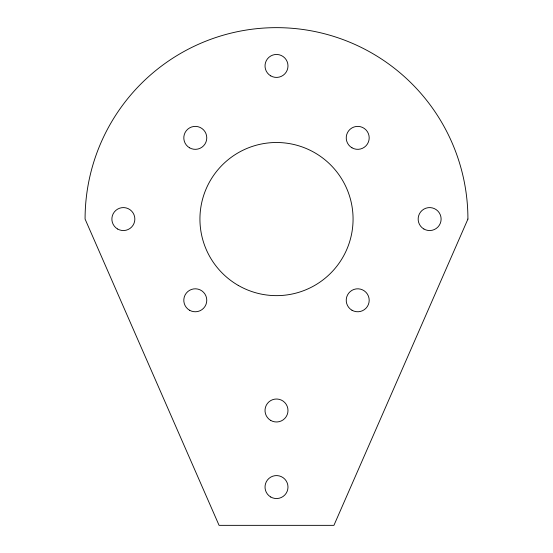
<?xml version="1.0" encoding="UTF-8"?>
<svg xmlns="http://www.w3.org/2000/svg" width="553" height="553" viewBox="0 0 553 553"><rect width="100%" height="100%" fill="white"/><g stroke="black" fill="none" stroke-linecap="round" stroke-linejoin="round"><path stroke-width="0.83" d="M467.921 219.071L333.929 525.35L219.071 525.35L85.079 219.071A191.421 191.421 0 0 1 276.5 27.65A191.421 191.421 0 0 1 467.921 219.071M270.756 420.446A11.489 11.489 0 0 0 287.989 410.499A11.489 11.489 0 0 0 270.756 400.552A11.489 11.489 0 0 0 270.756 420.446M270.756 497.009A11.489 11.489 0 0 0 287.989 487.069A11.489 11.489 0 0 0 270.756 477.121A11.489 11.489 0 0 0 270.756 497.009M351.971 310.233A11.489 11.489 0 0 0 369.197 300.286A11.489 11.489 0 0 0 351.971 290.339A11.489 11.489 0 0 0 351.971 310.233M189.541 310.233A11.489 11.489 0 0 0 206.774 300.286A11.489 11.489 0 0 0 189.541 290.339A11.489 11.489 0 0 0 189.541 310.233M189.541 147.803A11.489 11.489 0 0 0 206.774 137.856A11.489 11.489 0 0 0 189.541 127.916A11.489 11.489 0 0 0 189.541 147.803M351.971 147.803A11.489 11.489 0 0 0 369.197 137.856A11.489 11.489 0 0 0 351.971 127.916A11.489 11.489 0 0 0 351.971 147.803M270.756 75.879A11.489 11.489 0 0 0 287.989 65.931A11.489 11.489 0 0 0 270.756 55.991A11.489 11.489 0 0 0 270.756 75.879M117.616 229.018A11.489 11.489 0 0 0 134.849 219.071A11.489 11.489 0 0 0 117.616 209.124A11.489 11.489 0 0 0 117.616 229.018M423.895 229.018A11.489 11.489 0 0 0 441.121 219.071A11.489 11.489 0 0 0 423.895 209.124A11.489 11.489 0 0 0 423.895 229.018M238.219 285.383A76.57 76.57 0 0 0 353.07 219.071A76.57 76.57 0 0 0 238.219 152.759A76.57 76.57 0 0 0 238.219 285.383"/></g></svg>
